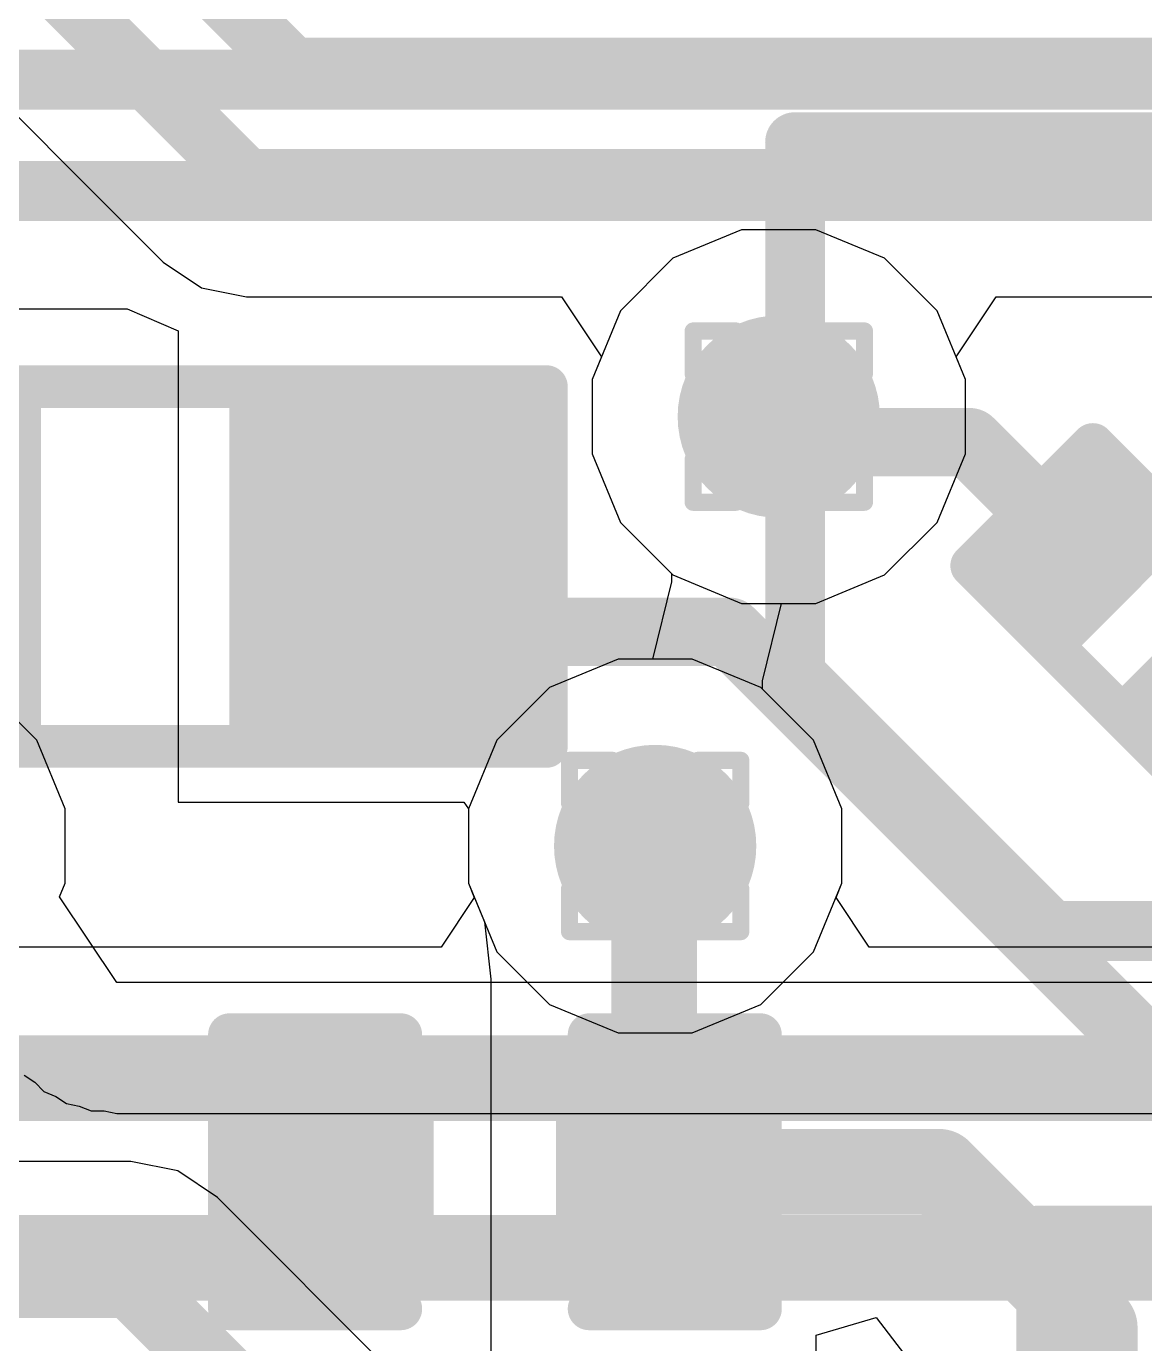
# Model space of a CAD drawing. Header units: inches. Extents: x -11 to 5379, y 0 to 5429.
# Drawn here: x 192.875 to 196.192, y 70.709 to 74.616 of the extents above; entities that cross this region are included whole.
import ezdxf

# ---------------------------------------------------------------- set-up
doc = ezdxf.new("R2010")
doc.units = ezdxf.units.IN
for name, color, linetype in [('Bottom Layer', 5, 'Continuous'), ('Drill Drawing', 1, 'Continuous'), ('GND', 16, 'Continuous'), ('PWR', 76, 'Continuous'), ('Top Layer', 1, 'Continuous'), ('Top Overlay', 2, 'Continuous'), ('Top Paste', 8, 'Continuous'), ('Top Solder', 216, 'Continuous'), ('Via Holes', 16, 'Continuous')]:
    doc.layers.add(name, color=color, linetype=linetype)

# ---------------------------------------------------------------- blocks, each defined once
blk = doc.blocks.new('24_QFN__4_4__105')
at = {"layer": 'Top Overlay'}
for points in [[(-2.0762, 2.0762, 0.127, 0.127, 0), (-1.5805, 2.0762, 0.127, 0.127, 0)], [(-2.0762, 1.5805, 0.127, 0.127, 0), (-2.0762, 2.0762, 0.127, 0.127, 0)]]:
    blk.add_lwpolyline(points, format="xyseb", dxfattribs=at)
blk.add_lwpolyline([(-2.1079, 2.0762, 0.0635, 0.0635, 1), (-2.0444, 2.0762, 0.0635, 0.0635, 1)], format="xyseb", close=True, dxfattribs=at)
blk.add_lwpolyline([(-2.1079, 2.0762, 0.0635, 0.0635, 1), (-2.0444, 2.0762, 0.0635, 0.0635, 1)], format="xyseb", close=True, dxfattribs=at)
blk = doc.blocks.new('R___0603_340')
at = {"layer": 'Top Layer'}
for points in [[(-0.381, 0.4445), (-0.381, -0.4445), (-1.143, -0.4445), (-1.143, 0.4445)], [(1.143, 0.4445), (1.143, -0.4445), (0.381, -0.4445), (0.381, 0.4445)]]:
    blk.add_hatch(color=1, dxfattribs=at).paths.add_polyline_path(points)
at = {"layer": 'Top Paste'}
for points in [[(-0.381, 0.4445), (-0.381, -0.4445), (-1.143, -0.4445), (-1.143, 0.4445)], [(1.143, 0.4445), (1.143, -0.4445), (0.381, -0.4445), (0.381, 0.4445)]]:
    blk.add_hatch(color=8, dxfattribs=at).paths.add_polyline_path(points)
at = {"layer": 'Top Solder'}
for points in [[(-0.2794, 0.5461), (-0.2794, -0.5461), (-1.2446, -0.5461), (-1.2446, 0.5461)], [(1.2446, 0.5461), (1.2446, -0.5461), (0.2794, -0.5461), (0.2794, 0.5461)]]:
    blk.add_hatch(color=216, dxfattribs=at).paths.add_polyline_path(points)
at = {"layer": 'Top Overlay'}
for points in [[(1.2192, 0.5334, 0.127, 0.127, 0), (-1.2192, 0.5334, 0.127, 0.127, 0)], [(-1.2192, 0.5334, 0.127, 0.127, 0), (-1.2192, -0.5334, 0.127, 0.127, 0)], [(1.2192, 0.5334, 0.127, 0.127, 0), (1.2192, -0.5334, 0.127, 0.127, 0)], [(1.2192, -0.5334, 0.127, 0.127, 0), (-1.2192, -0.5334, 0.127, 0.127, 0)]]:
    blk.add_lwpolyline(points, format="xyseb", dxfattribs=at)
for points in [[(-1.25095, 0.5334, 0.0635, 0.0635, 1), (-1.18745, 0.5334, 0.0635, 0.0635, 1)], [(-1.25095, 0.5334, 0.0635, 0.0635, 1), (-1.18745, 0.5334, 0.0635, 0.0635, 1)], [(1.18745, 0.5334, 0.0635, 0.0635, 1), (1.25095, 0.5334, 0.0635, 0.0635, 1)], [(1.18745, 0.5334, 0.0635, 0.0635, 1), (1.25095, 0.5334, 0.0635, 0.0635, 1)], [(-1.25095, -0.5334, 0.0635, 0.0635, 1), (-1.18745, -0.5334, 0.0635, 0.0635, 1)], [(-1.25095, -0.5334, 0.0635, 0.0635, 1), (-1.18745, -0.5334, 0.0635, 0.0635, 1)], [(1.18745, -0.5334, 0.0635, 0.0635, 1), (1.25095, -0.5334, 0.0635, 0.0635, 1)], [(1.18745, -0.5334, 0.0635, 0.0635, 1), (1.25095, -0.5334, 0.0635, 0.0635, 1)]]:
    blk.add_lwpolyline(points, format="xyseb", close=True, dxfattribs=at)
blk = doc.blocks.new('R___0201_350')
at = {"layer": 'Top Layer'}
for points in [[(-0.41, 0.185), (-0.14, 0.185), (-0.14, -0.185), (-0.41, -0.185)], [(0.14, 0.185), (0.41, 0.185), (0.41, -0.185), (0.14, -0.185)]]:
    blk.add_hatch(color=1, dxfattribs=at).paths.add_polyline_path(points)
at = {"layer": 'Top Paste'}
for points in [[(-0.41, 0.185), (-0.14, 0.185), (-0.14, -0.185), (-0.41, -0.185)], [(0.14, 0.185), (0.41, 0.185), (0.41, -0.185), (0.14, -0.185)]]:
    blk.add_hatch(color=8, dxfattribs=at).paths.add_polyline_path(points)
at = {"layer": 'Top Solder'}
for points in [[(-0.465, 0.24), (-0.085, 0.24), (-0.085, -0.24), (-0.465, -0.24)], [(0.085, 0.24), (0.465, 0.24), (0.465, -0.24), (0.085, -0.24)]]:
    blk.add_hatch(color=216, dxfattribs=at).paths.add_polyline_path(points)
at = {"layer": 'Top Overlay'}
for points in [[(-0.4826, 0.254, 0.127, 0.127, 0), (-0.4826, -0.254, 0.127, 0.127, 0)], [(0.4826, 0.254, 0.127, 0.127, 0), (-0.4826, 0.254, 0.127, 0.127, 0)], [(0.4826, 0.254, 0.127, 0.127, 0), (0.4826, -0.254, 0.127, 0.127, 0)], [(0.4826, -0.254, 0.127, 0.127, 0), (-0.4826, -0.254, 0.127, 0.127, 0)]]:
    blk.add_lwpolyline(points, format="xyseb", dxfattribs=at)
for points in [[(-0.5143, 0.254, 0.0635, 0.0635, 1), (-0.4508, 0.254, 0.0635, 0.0635, 1)], [(-0.5143, 0.254, 0.0635, 0.0635, 1), (-0.4508, 0.254, 0.0635, 0.0635, 1)], [(0.4508, 0.254, 0.0635, 0.0635, 1), (0.5143, 0.254, 0.0635, 0.0635, 1)], [(0.4508, 0.254, 0.0635, 0.0635, 1), (0.5143, 0.254, 0.0635, 0.0635, 1)], [(-0.5143, -0.254, 0.0635, 0.0635, 1), (-0.4508, -0.254, 0.0635, 0.0635, 1)], [(-0.5143, -0.254, 0.0635, 0.0635, 1), (-0.4508, -0.254, 0.0635, 0.0635, 1)], [(0.4508, -0.254, 0.0635, 0.0635, 1), (0.5143, -0.254, 0.0635, 0.0635, 1)], [(0.4508, -0.254, 0.0635, 0.0635, 1), (0.5143, -0.254, 0.0635, 0.0635, 1)]]:
    blk.add_lwpolyline(points, format="xyseb", close=True, dxfattribs=at)
blk = doc.blocks.new('C___0402_671')
at = {"layer": 'Top Layer'}
for points in [[(-0.6985, -0.3175), (-0.6985, 0.3175), (-0.2413, 0.3175), (-0.2413, -0.3175)], [(0.2413, -0.3175), (0.2413, 0.3175), (0.6985, 0.3175), (0.6985, -0.3175)]]:
    blk.add_hatch(color=1, dxfattribs=at).paths.add_polyline_path(points)
at = {"layer": 'Top Paste'}
for points in [[(-0.6985, -0.3175), (-0.6985, 0.3175), (-0.2413, 0.3175), (-0.2413, -0.3175)], [(0.2413, -0.3175), (0.2413, 0.3175), (0.6985, 0.3175), (0.6985, -0.3175)]]:
    blk.add_hatch(color=8, dxfattribs=at).paths.add_polyline_path(points)
at = {"layer": 'Top Solder'}
for points in [[(-0.7585, -0.3775), (-0.7585, 0.3775), (-0.1813, 0.3775), (-0.1813, -0.3775)], [(0.1813, -0.3775), (0.1813, 0.3775), (0.7585, 0.3775), (0.7585, -0.3775)]]:
    blk.add_hatch(color=216, dxfattribs=at).paths.add_polyline_path(points)
at = {"layer": 'Top Overlay'}
for points in [[(-0.7874, -0.4064, 0.127, 0.127, 0), (-0.7874, 0.4064, 0.127, 0.127, 0)], [(-0.7874, 0.4064, 0.127, 0.127, 0), (-0.2794, 0.4064, 0.127, 0.127, 0)], [(0.2794, 0.4064, 0.127, 0.127, 0), (0.7874, 0.4064, 0.127, 0.127, 0)], [(0.7874, -0.4064, 0.127, 0.127, 0), (0.7874, 0.4064, 0.127, 0.127, 0)], [(-0.7874, -0.4064, 0.127, 0.127, 0), (-0.2794, -0.4064, 0.127, 0.127, 0)], [(0.2794, -0.4064, 0.127, 0.127, 0), (0.7874, -0.4064, 0.127, 0.127, 0)]]:
    blk.add_lwpolyline(points, format="xyseb", dxfattribs=at)
for points in [[(-0.8191, 0.4064, 0.0635, 0.0635, 1), (-0.7556, 0.4064, 0.0635, 0.0635, 1)], [(-0.8191, 0.4064, 0.0635, 0.0635, 1), (-0.7556, 0.4064, 0.0635, 0.0635, 1)], [(-0.3111, 0.4064, 0.0635, 0.0635, 1), (-0.2477, 0.4064, 0.0635, 0.0635, 1)], [(0.2477, 0.4064, 0.0635, 0.0635, 1), (0.3111, 0.4064, 0.0635, 0.0635, 1)], [(0.7556, 0.4064, 0.0635, 0.0635, 1), (0.8191, 0.4064, 0.0635, 0.0635, 1)], [(0.7556, 0.4064, 0.0635, 0.0635, 1), (0.8191, 0.4064, 0.0635, 0.0635, 1)], [(-0.8191, -0.4064, 0.0635, 0.0635, 1), (-0.7556, -0.4064, 0.0635, 0.0635, 1)], [(-0.8191, -0.4064, 0.0635, 0.0635, 1), (-0.7556, -0.4064, 0.0635, 0.0635, 1)], [(-0.3111, -0.4064, 0.0635, 0.0635, 1), (-0.2477, -0.4064, 0.0635, 0.0635, 1)], [(0.2477, -0.4064, 0.0635, 0.0635, 1), (0.3111, -0.4064, 0.0635, 0.0635, 1)], [(0.7556, -0.4064, 0.0635, 0.0635, 1), (0.8191, -0.4064, 0.0635, 0.0635, 1)], [(0.7556, -0.4064, 0.0635, 0.0635, 1), (0.8191, -0.4064, 0.0635, 0.0635, 1)]]:
    blk.add_lwpolyline(points, format="xyseb", close=True, dxfattribs=at)

msp = doc.modelspace()

# ---------------------------------------------------------------- hatches: boundary and pattern name
at = {"layer": 'Bottom Layer'}
h = msp.add_hatch(color=5, dxfattribs=at)
edge = h.paths.add_edge_path()
edge.add_arc((195.1069, 73.4585), 0.3, 0, 360)
h = msp.add_hatch(color=5, dxfattribs=at)
edge = h.paths.add_edge_path()
edge.add_arc((194.7402, 72.1852), 0.3, 0, 360)
at = {"layer": 'GND'}
h = msp.add_hatch(color=16, dxfattribs=at)
edge = h.paths.add_edge_path()
edge.add_arc((195.1069, 73.4585), 0.3, 0, 360)
h = msp.add_hatch(color=16, dxfattribs=at)
edge = h.paths.add_edge_path()
edge.add_arc((194.7402, 72.1852), 0.3, 0, 360)
at = {"layer": 'PWR'}
h = msp.add_hatch(color=76, dxfattribs=at)
edge = h.paths.add_edge_path()
edge.add_arc((195.1069, 73.4585), 0.3, 0, 360)
h = msp.add_hatch(color=76, dxfattribs=at)
edge = h.paths.add_edge_path()
edge.add_arc((194.7402, 72.1852), 0.3, 0, 360)
at = {"layer": 'Top Layer'}
h = msp.add_hatch(color=1, dxfattribs=at)
edge = h.paths.add_edge_path()
edge.add_arc((195.1069, 73.4585), 0.3, 0, 360)
h = msp.add_hatch(color=1, dxfattribs=at)
edge = h.paths.add_edge_path()
edge.add_arc((194.7402, 72.1852), 0.3, 0, 360)
at = {"layer": 'Via Holes'}
h = msp.add_hatch(color=7, dxfattribs=at)
edge = h.paths.add_edge_path()
edge.add_arc((195.1069, 73.4585), 0.15, 0, 360)
h = msp.add_hatch(color=7, dxfattribs=at)
edge = h.paths.add_edge_path()
edge.add_arc((194.7402, 72.1852), 0.15, 0, 360)

# ---------------------------------------------------------------- linework, layer by layer
at = {"layer": 'Bottom Layer'}
for p, q in [((192.2462, 74.9512), (193.0877, 74.1098)), ((193.0877, 74.1098), (193.0877, 74.1098)), ((193.0877, 74.1098), (193.2811, 73.9163)), ((193.2811, 73.9163), (193.2811, 73.9163)), ((193.2811, 73.9163), (193.3946, 73.8405)), ((193.3946, 73.8405), (193.5283, 73.8139)), ((193.5283, 73.8139), (193.5284, 73.8139)), ((193.5284, 73.8139), (194.462, 73.8139)), ((194.462, 73.8139), (194.5808, 73.6361)), ((195.633, 73.6361), (195.7518, 73.8139)), ((195.7518, 73.8139), (197.2845, 73.8139)), ((194.5808, 73.6361), (194.5529, 73.5687)), ((195.6609, 73.5687), (195.633, 73.6361)), ((194.5529, 73.5687), (194.5529, 73.3483)), ((195.6609, 73.3483), (195.6609, 73.5687)), ((194.5529, 73.3483), (194.6373, 73.1447)), ((195.5766, 73.1447), (195.6609, 73.3483)), ((194.6373, 73.1447), (194.7931, 72.9889)), ((195.4207, 72.9889), (195.5766, 73.1447)), ((194.7931, 72.9889), (194.9967, 72.9045)), ((195.2171, 72.9045), (195.4207, 72.9889)), ((194.9967, 72.9045), (195.2171, 72.9045)), ((194.63, 72.7392), (194.4264, 72.6549)), ((194.8504, 72.7392), (194.63, 72.7392)), ((195.054, 72.6549), (194.8504, 72.7392)), ((194.4264, 72.6549), (194.2706, 72.499)), ((195.2099, 72.499), (195.054, 72.6549)), ((194.2706, 72.499), (194.1862, 72.2954)), ((195.2942, 72.2954), (195.2099, 72.499)), ((194.1862, 72.2954), (194.1862, 72.075)), ((195.2942, 72.075), (195.2942, 72.2954)), ((194.1862, 72.075), (194.2038, 72.0326)), ((195.2766, 72.0326), (195.2942, 72.075)), ((194.2038, 72.0326), (194.105, 71.8848)), ((195.3754, 71.8848), (195.2766, 72.0326)), ((194.105, 71.8848), (189.0378, 71.8848)), ((199.119, 71.8848), (195.3754, 71.8848))]:
    msp.add_line(p, q, dxfattribs=at)
for points in [[(192.6302, 75.5287, 0.1778, 0.1778, 0), (193.6651, 74.4938, 0.1778, 0.1778, 0)], [(192.4934, 75.1985, 0.1778, 0.1778, 0), (193.3349, 74.357, 0.1778, 0.1778, 0)], [(193.6651, 74.4938, 0.1778, 0.1778, 0), (193.6651, 74.4938, 0.1778, 0.1778, 0)], [(193.6651, 74.4938, 0.1778, 0.1778, 0), (197.1477, 74.4938, 0.1778, 0.1778, 0)], [(193.3349, 74.357, 0.1778, 0.1778, 0), (193.5283, 74.1636, 0.1778, 0.1778, 0)], [(193.3349, 74.357, 0.1778, 0.1778, 0), (193.3349, 74.357, 0.1778, 0.1778, 0)], [(193.5283, 74.1636, 0.1778, 0.1778, 0), (197.2845, 74.1636, 0.1778, 0.1778, 0)], [(188.8769, 71.4963, 0.254, 0.254, 0), (199.2799, 71.4963, 0.254, 0.254, 0)], [(188.4823, 70.9641, 0.254, 0.254, 0), (199.7992, 70.9641, 0.254, 0.254, 0)]]:
    msp.add_lwpolyline(points, format="xyseb", dxfattribs=at)
for points in [[(193.6207, 74.4938, 0.0889, 0.0889, 1), (193.7096, 74.4938, 0.0889, 0.0889, 1)], [(193.6207, 74.4938, 0.0889, 0.0889, 1), (193.7096, 74.4938, 0.0889, 0.0889, 1)], [(193.6207, 74.4938, 0.0889, 0.0889, 1), (193.7096, 74.4938, 0.0889, 0.0889, 1)], [(193.6207, 74.4938, 0.0889, 0.0889, 1), (193.7096, 74.4938, 0.0889, 0.0889, 1)], [(193.2905, 74.357, 0.0889, 0.0889, 1), (193.3794, 74.357, 0.0889, 0.0889, 1)], [(193.2905, 74.357, 0.0889, 0.0889, 1), (193.3794, 74.357, 0.0889, 0.0889, 1)], [(193.2905, 74.357, 0.0889, 0.0889, 1), (193.3794, 74.357, 0.0889, 0.0889, 1)], [(193.2905, 74.357, 0.0889, 0.0889, 1), (193.3794, 74.357, 0.0889, 0.0889, 1)], [(193.4839, 74.1636, 0.0889, 0.0889, 1), (193.5728, 74.1636, 0.0889, 0.0889, 1)], [(193.4839, 74.1636, 0.0889, 0.0889, 1), (193.5728, 74.1636, 0.0889, 0.0889, 1)]]:
    msp.add_lwpolyline(points, format="xyseb", close=True, dxfattribs=at)
at = {"layer": 'Drill Drawing'}
for points in [[(194.8529, 73.5855, 0.0508, 0.0508, 0), (194.8529, 73.7125, 0.0508, 0.0508, 0)], [(194.8529, 73.7125, 0.0508, 0.0508, 0), (194.9799, 73.7125, 0.0508, 0.0508, 0)], [(194.9799, 73.7125, 0.0508, 0.0508, 0), (195.1069, 73.5855, 0.0508, 0.0508, 0)], [(195.1069, 73.5855, 0.0508, 0.0508, 0), (195.2339, 73.7125, 0.0508, 0.0508, 0)], [(195.2339, 73.7125, 0.0508, 0.0508, 0), (195.3609, 73.7125, 0.0508, 0.0508, 0)], [(195.3609, 73.5855, 0.0508, 0.0508, 0), (195.3609, 73.7125, 0.0508, 0.0508, 0)], [(194.8529, 73.5855, 0.0508, 0.0508, 0), (194.9799, 73.4585, 0.0508, 0.0508, 0)], [(195.2339, 73.4585, 0.0508, 0.0508, 0), (195.3609, 73.5855, 0.0508, 0.0508, 0)], [(194.8529, 73.3315, 0.0508, 0.0508, 0), (194.9799, 73.4585, 0.0508, 0.0508, 0)], [(195.2339, 73.4585, 0.0508, 0.0508, 0), (195.3609, 73.3315, 0.0508, 0.0508, 0)], [(194.8529, 73.2045, 0.0508, 0.0508, 0), (194.8529, 73.3315, 0.0508, 0.0508, 0)], [(194.9799, 73.2045, 0.0508, 0.0508, 0), (195.1069, 73.3315, 0.0508, 0.0508, 0)], [(195.1069, 73.3315, 0.0508, 0.0508, 0), (195.2339, 73.2045, 0.0508, 0.0508, 0)], [(195.3609, 73.2045, 0.0508, 0.0508, 0), (195.3609, 73.3315, 0.0508, 0.0508, 0)], [(194.8529, 73.2045, 0.0508, 0.0508, 0), (194.9799, 73.2045, 0.0508, 0.0508, 0)], [(195.2339, 73.2045, 0.0508, 0.0508, 0), (195.3609, 73.2045, 0.0508, 0.0508, 0)], [(194.4862, 72.3122, 0.0508, 0.0508, 0), (194.4862, 72.4392, 0.0508, 0.0508, 0)], [(194.4862, 72.4392, 0.0508, 0.0508, 0), (194.6132, 72.4392, 0.0508, 0.0508, 0)], [(194.6132, 72.4392, 0.0508, 0.0508, 0), (194.7402, 72.3122, 0.0508, 0.0508, 0)], [(194.7402, 72.3122, 0.0508, 0.0508, 0), (194.8672, 72.4392, 0.0508, 0.0508, 0)], [(194.8672, 72.4392, 0.0508, 0.0508, 0), (194.9942, 72.4392, 0.0508, 0.0508, 0)], [(194.9942, 72.3122, 0.0508, 0.0508, 0), (194.9942, 72.4392, 0.0508, 0.0508, 0)], [(194.4862, 72.3122, 0.0508, 0.0508, 0), (194.6132, 72.1852, 0.0508, 0.0508, 0)], [(194.8672, 72.1852, 0.0508, 0.0508, 0), (194.9942, 72.3122, 0.0508, 0.0508, 0)], [(194.4862, 72.0582, 0.0508, 0.0508, 0), (194.6132, 72.1852, 0.0508, 0.0508, 0)], [(194.8672, 72.1852, 0.0508, 0.0508, 0), (194.9942, 72.0582, 0.0508, 0.0508, 0)], [(194.4862, 71.9312, 0.0508, 0.0508, 0), (194.4862, 72.0582, 0.0508, 0.0508, 0)], [(194.6132, 71.9312, 0.0508, 0.0508, 0), (194.7402, 72.0582, 0.0508, 0.0508, 0)], [(194.7402, 72.0582, 0.0508, 0.0508, 0), (194.8672, 71.9312, 0.0508, 0.0508, 0)], [(194.9942, 71.9312, 0.0508, 0.0508, 0), (194.9942, 72.0582, 0.0508, 0.0508, 0)], [(194.4862, 71.9312, 0.0508, 0.0508, 0), (194.6132, 71.9312, 0.0508, 0.0508, 0)], [(194.8672, 71.9312, 0.0508, 0.0508, 0), (194.9942, 71.9312, 0.0508, 0.0508, 0)]]:
    msp.add_lwpolyline(points, format="xyseb", dxfattribs=at)
for points in [[(194.8402, 73.7125, 0.0254, 0.0254, 1), (194.8656, 73.7125, 0.0254, 0.0254, 1)], [(194.8402, 73.7125, 0.0254, 0.0254, 1), (194.8656, 73.7125, 0.0254, 0.0254, 1)], [(194.9672, 73.7125, 0.0254, 0.0254, 1), (194.9926, 73.7125, 0.0254, 0.0254, 1)], [(194.9672, 73.7125, 0.0254, 0.0254, 1), (194.9926, 73.7125, 0.0254, 0.0254, 1)], [(195.2212, 73.7125, 0.0254, 0.0254, 1), (195.2466, 73.7125, 0.0254, 0.0254, 1)], [(195.2212, 73.7125, 0.0254, 0.0254, 1), (195.2466, 73.7125, 0.0254, 0.0254, 1)], [(195.3482, 73.7125, 0.0254, 0.0254, 1), (195.3736, 73.7125, 0.0254, 0.0254, 1)], [(195.3482, 73.7125, 0.0254, 0.0254, 1), (195.3736, 73.7125, 0.0254, 0.0254, 1)], [(194.8402, 73.5855, 0.0254, 0.0254, 1), (194.8656, 73.5855, 0.0254, 0.0254, 1)], [(194.8402, 73.5855, 0.0254, 0.0254, 1), (194.8656, 73.5855, 0.0254, 0.0254, 1)], [(195.0942, 73.5855, 0.0254, 0.0254, 1), (195.1196, 73.5855, 0.0254, 0.0254, 1)], [(195.0942, 73.5855, 0.0254, 0.0254, 1), (195.1196, 73.5855, 0.0254, 0.0254, 1)], [(195.3482, 73.5855, 0.0254, 0.0254, 1), (195.3736, 73.5855, 0.0254, 0.0254, 1)], [(195.3482, 73.5855, 0.0254, 0.0254, 1), (195.3736, 73.5855, 0.0254, 0.0254, 1)], [(194.9672, 73.4585, 0.0254, 0.0254, 1), (194.9926, 73.4585, 0.0254, 0.0254, 1)], [(194.9672, 73.4585, 0.0254, 0.0254, 1), (194.9926, 73.4585, 0.0254, 0.0254, 1)], [(195.2212, 73.4585, 0.0254, 0.0254, 1), (195.2466, 73.4585, 0.0254, 0.0254, 1)], [(195.2212, 73.4585, 0.0254, 0.0254, 1), (195.2466, 73.4585, 0.0254, 0.0254, 1)], [(194.8402, 73.3315, 0.0254, 0.0254, 1), (194.8656, 73.3315, 0.0254, 0.0254, 1)], [(194.8402, 73.3315, 0.0254, 0.0254, 1), (194.8656, 73.3315, 0.0254, 0.0254, 1)], [(195.0942, 73.3315, 0.0254, 0.0254, 1), (195.1196, 73.3315, 0.0254, 0.0254, 1)], [(195.0942, 73.3315, 0.0254, 0.0254, 1), (195.1196, 73.3315, 0.0254, 0.0254, 1)], [(195.3482, 73.3315, 0.0254, 0.0254, 1), (195.3736, 73.3315, 0.0254, 0.0254, 1)], [(195.3482, 73.3315, 0.0254, 0.0254, 1), (195.3736, 73.3315, 0.0254, 0.0254, 1)], [(194.8402, 73.2045, 0.0254, 0.0254, 1), (194.8656, 73.2045, 0.0254, 0.0254, 1)], [(194.8402, 73.2045, 0.0254, 0.0254, 1), (194.8656, 73.2045, 0.0254, 0.0254, 1)], [(194.9672, 73.2045, 0.0254, 0.0254, 1), (194.9926, 73.2045, 0.0254, 0.0254, 1)], [(194.9672, 73.2045, 0.0254, 0.0254, 1), (194.9926, 73.2045, 0.0254, 0.0254, 1)], [(195.2212, 73.2045, 0.0254, 0.0254, 1), (195.2466, 73.2045, 0.0254, 0.0254, 1)], [(195.2212, 73.2045, 0.0254, 0.0254, 1), (195.2466, 73.2045, 0.0254, 0.0254, 1)], [(195.3482, 73.2045, 0.0254, 0.0254, 1), (195.3736, 73.2045, 0.0254, 0.0254, 1)], [(195.3482, 73.2045, 0.0254, 0.0254, 1), (195.3736, 73.2045, 0.0254, 0.0254, 1)], [(194.4735, 72.4392, 0.0254, 0.0254, 1), (194.4989, 72.4392, 0.0254, 0.0254, 1)], [(194.4735, 72.4392, 0.0254, 0.0254, 1), (194.4989, 72.4392, 0.0254, 0.0254, 1)], [(194.6005, 72.4392, 0.0254, 0.0254, 1), (194.6259, 72.4392, 0.0254, 0.0254, 1)], [(194.6005, 72.4392, 0.0254, 0.0254, 1), (194.6259, 72.4392, 0.0254, 0.0254, 1)], [(194.8545, 72.4392, 0.0254, 0.0254, 1), (194.8799, 72.4392, 0.0254, 0.0254, 1)], [(194.8545, 72.4392, 0.0254, 0.0254, 1), (194.8799, 72.4392, 0.0254, 0.0254, 1)], [(194.9815, 72.4392, 0.0254, 0.0254, 1), (195.0069, 72.4392, 0.0254, 0.0254, 1)], [(194.9815, 72.4392, 0.0254, 0.0254, 1), (195.0069, 72.4392, 0.0254, 0.0254, 1)], [(194.4735, 72.3122, 0.0254, 0.0254, 1), (194.4989, 72.3122, 0.0254, 0.0254, 1)], [(194.4735, 72.3122, 0.0254, 0.0254, 1), (194.4989, 72.3122, 0.0254, 0.0254, 1)], [(194.7275, 72.3122, 0.0254, 0.0254, 1), (194.7529, 72.3122, 0.0254, 0.0254, 1)], [(194.7275, 72.3122, 0.0254, 0.0254, 1), (194.7529, 72.3122, 0.0254, 0.0254, 1)], [(194.9815, 72.3122, 0.0254, 0.0254, 1), (195.0069, 72.3122, 0.0254, 0.0254, 1)], [(194.9815, 72.3122, 0.0254, 0.0254, 1), (195.0069, 72.3122, 0.0254, 0.0254, 1)], [(194.6005, 72.1852, 0.0254, 0.0254, 1), (194.6259, 72.1852, 0.0254, 0.0254, 1)], [(194.6005, 72.1852, 0.0254, 0.0254, 1), (194.6259, 72.1852, 0.0254, 0.0254, 1)], [(194.8545, 72.1852, 0.0254, 0.0254, 1), (194.8799, 72.1852, 0.0254, 0.0254, 1)], [(194.8545, 72.1852, 0.0254, 0.0254, 1), (194.8799, 72.1852, 0.0254, 0.0254, 1)], [(194.4735, 72.0582, 0.0254, 0.0254, 1), (194.4989, 72.0582, 0.0254, 0.0254, 1)], [(194.4735, 72.0582, 0.0254, 0.0254, 1), (194.4989, 72.0582, 0.0254, 0.0254, 1)], [(194.7275, 72.0582, 0.0254, 0.0254, 1), (194.7529, 72.0582, 0.0254, 0.0254, 1)], [(194.7275, 72.0582, 0.0254, 0.0254, 1), (194.7529, 72.0582, 0.0254, 0.0254, 1)], [(194.9815, 72.0582, 0.0254, 0.0254, 1), (195.0069, 72.0582, 0.0254, 0.0254, 1)], [(194.9815, 72.0582, 0.0254, 0.0254, 1), (195.0069, 72.0582, 0.0254, 0.0254, 1)], [(194.4735, 71.9312, 0.0254, 0.0254, 1), (194.4989, 71.9312, 0.0254, 0.0254, 1)], [(194.4735, 71.9312, 0.0254, 0.0254, 1), (194.4989, 71.9312, 0.0254, 0.0254, 1)], [(194.6005, 71.9312, 0.0254, 0.0254, 1), (194.6259, 71.9312, 0.0254, 0.0254, 1)], [(194.6005, 71.9312, 0.0254, 0.0254, 1), (194.6259, 71.9312, 0.0254, 0.0254, 1)], [(194.8545, 71.9312, 0.0254, 0.0254, 1), (194.8799, 71.9312, 0.0254, 0.0254, 1)], [(194.8545, 71.9312, 0.0254, 0.0254, 1), (194.8799, 71.9312, 0.0254, 0.0254, 1)], [(194.9815, 71.9312, 0.0254, 0.0254, 1), (195.0069, 71.9312, 0.0254, 0.0254, 1)], [(194.9815, 71.9312, 0.0254, 0.0254, 1), (195.0069, 71.9312, 0.0254, 0.0254, 1)]]:
    msp.add_lwpolyline(points, format="xyseb", close=True, dxfattribs=at)
at = {"layer": 'GND'}
for p, q in [((194.9967, 74.0125), (194.7931, 73.9282)), ((195.2171, 74.0125), (194.9967, 74.0125)), ((195.4207, 73.9282), (195.2171, 74.0125)), ((194.7931, 73.9282), (194.6373, 73.7724)), ((195.5766, 73.7724), (195.4207, 73.9282)), ((194.6373, 73.7724), (194.5529, 73.5687)), ((195.6609, 73.5687), (195.5766, 73.7724)), ((194.5529, 73.5687), (194.5529, 73.3483)), ((195.6609, 73.3483), (195.6609, 73.5687)), ((194.5529, 73.3483), (194.6373, 73.1447)), ((195.5766, 73.1447), (195.6609, 73.3483)), ((194.6373, 73.1447), (194.7888, 72.9932)), ((195.4207, 72.9889), (195.5766, 73.1447)), ((194.7888, 72.9932), (194.7882, 72.9688)), ((195.2171, 72.9045), (195.4207, 72.9889)), ((194.7882, 72.9688), (194.7322, 72.7392)), ((195.0589, 72.675), (195.115, 72.9045)), ((195.115, 72.9045), (195.2171, 72.9045)), ((194.63, 72.7392), (194.4264, 72.6549)), ((194.7322, 72.7392), (194.63, 72.7392)), ((195.0583, 72.6505), (195.0589, 72.675)), ((194.4264, 72.6549), (194.2706, 72.499)), ((195.2099, 72.499), (195.0583, 72.6505)), ((194.2706, 72.499), (194.1862, 72.2954)), ((195.2942, 72.2954), (195.2099, 72.499)), ((194.1862, 72.2954), (194.1862, 72.075)), ((195.2942, 72.075), (195.2942, 72.2954)), ((194.1862, 72.075), (194.2706, 71.8714)), ((195.2099, 71.8714), (195.2942, 72.075)), ((194.2706, 71.8714), (194.4264, 71.7156)), ((195.054, 71.7156), (195.2099, 71.8714)), ((194.4264, 71.7156), (194.63, 71.6312)), ((194.8504, 71.6312), (195.054, 71.7156)), ((194.63, 71.6312), (194.8504, 71.6312))]:
    msp.add_line(p, q, dxfattribs=at)
at = {"layer": 'PWR'}
for p, q in [((192.9059, 72.499), (192.75, 72.6549)), ((192.9902, 72.2954), (192.9059, 72.499)), ((192.9902, 72.075), (192.9902, 72.2954)), ((192.9734, 72.0344), (192.9902, 72.075)), ((193.1431, 71.7804), (192.9734, 72.0344)), ((201.7776, 71.7804), (193.1431, 71.7804)), ((192.8684, 71.5057), (192.9002, 71.4845)), ((192.9002, 71.4845), (192.9273, 71.4574)), ((192.9273, 71.4574), (192.9626, 71.4428)), ((192.9626, 71.4428), (192.9945, 71.4215)), ((192.9945, 71.4215), (193.032, 71.414)), ((193.032, 71.414), (193.0673, 71.3994)), ((193.0673, 71.3994), (193.1056, 71.3994)), ((193.1056, 71.3994), (193.1431, 71.3919)), ((193.1431, 71.3919), (201.7776, 71.3919))]:
    msp.add_line(p, q, dxfattribs=at)
at = {"layer": 'Top Layer'}
for p, q in [((192.1045, 73.7782), (193.1746, 73.7782)), ((193.1746, 73.7782), (193.3252, 73.7125)), ((193.3252, 73.7125), (193.3252, 72.3155)), ((193.3252, 72.3155), (194.1728, 72.3155)), ((194.1728, 72.3155), (194.1862, 72.2954)), ((194.1862, 72.2954), (194.1862, 72.075)), ((194.1862, 72.075), (194.2336, 71.9606)), ((194.2336, 71.9606), (194.2523, 71.7906)), ((194.2523, 71.7906), (194.2523, 71.7906)), ((194.2523, 71.7906), (194.2523, 71.7906)), ((194.2523, 71.7906), (194.2523, 70.6476)), ((193.1854, 71.2492), (188.2152, 71.2492)), ((193.3242, 71.2216), (193.1854, 71.2492)), ((193.1854, 71.2492), (193.1854, 71.2492)), ((193.4418, 71.143), (193.3242, 71.2216)), ((194.4931, 70.0917), (193.4418, 71.143)), ((195.2175, 70.7345), (195.3953, 70.787)), ((195.3953, 70.787), (195.4799, 70.677)), ((195.2175, 70.6476), (195.2175, 70.7345))]:
    msp.add_line(p, q, dxfattribs=at)
for points in [[(192.2413, 74.458, 0.1778, 0.1778, 0), (196.4388, 74.458, 0.1778, 0.1778, 0)], [(192.1045, 74.1278, 0.1778, 0.1778, 0), (196.302, 74.1278, 0.1778, 0.1778, 0)], [(195.1069, 73.4585, 0.2032, 0.2032, 0), (195.1829, 73.3826, 0.2032, 0.2032, 0)], [(195.1829, 73.3826, 0.2032, 0.2032, 0), (195.6725, 73.3826, 0.2032, 0.2032, 0)], [(195.6725, 73.3826, 0.2032, 0.2032, 0), (196.0057, 73.0494, 0.2032, 0.2032, 0)], [(193.9602, 73.014, 0.2032, 0.2032, 0), (194.1539, 72.8204, 0.2032, 0.2032, 0)], [(194.1539, 72.8204, 0.2032, 0.2032, 0), (194.9604, 72.8204, 0.2032, 0.2032, 0)], [(194.9604, 72.8204, 0.2032, 0.2032, 0), (196.7017, 71.0791, 0.2032, 0.2032, 0)], [(194.7376, 72.1826, 0.254, 0.254, 0), (194.7402, 72.1852, 0.254, 0.254, 0)], [(194.7376, 71.2217, 0.254, 0.254, 0), (194.7376, 72.1826, 0.254, 0.254, 0)], [(194.7349, 71.2191, 0.254, 0.254, 0), (194.7376, 71.2217, 0.254, 0.254, 0)], [(194.7349, 71.2191, 0.254, 0.254, 0), (195.5825, 71.2191, 0.254, 0.254, 0)], [(195.5825, 71.2191, 0.254, 0.254, 0), (196.0441, 70.7575, 0.254, 0.254, 0)], [(188.0651, 70.8866, 0.2032, 0.2032, 0), (193.1854, 70.8866, 0.2032, 0.2032, 0)], [(193.1854, 70.8866, 0.2032, 0.2032, 0), (194.3429, 69.7291, 0.2032, 0.2032, 0)], [(196.0441, 70.229, 0.254, 0.254, 0), (196.0441, 70.7575, 0.254, 0.254, 0)]]:
    msp.add_lwpolyline(points, format="xyseb", dxfattribs=at)
for points in [[(195.0561, 73.4585, 0.1016, 0.1016, 1), (195.1577, 73.4585, 0.1016, 0.1016, 1)], [(195.1321, 73.3826, 0.1016, 0.1016, 1), (195.2337, 73.3826, 0.1016, 0.1016, 1)], [(195.1321, 73.3826, 0.1016, 0.1016, 1), (195.2337, 73.3826, 0.1016, 0.1016, 1)], [(195.6217, 73.3826, 0.1016, 0.1016, 1), (195.7233, 73.3826, 0.1016, 0.1016, 1)], [(195.6217, 73.3826, 0.1016, 0.1016, 1), (195.7233, 73.3826, 0.1016, 0.1016, 1)], [(195.9549, 73.0494, 0.1016, 0.1016, 1), (196.0565, 73.0494, 0.1016, 0.1016, 1)], [(193.9094, 73.014, 0.1016, 0.1016, 1), (194.011, 73.014, 0.1016, 0.1016, 1)], [(194.1031, 72.8204, 0.1016, 0.1016, 1), (194.2047, 72.8204, 0.1016, 0.1016, 1)], [(194.1031, 72.8204, 0.1016, 0.1016, 1), (194.2047, 72.8204, 0.1016, 0.1016, 1)], [(194.9096, 72.8204, 0.1016, 0.1016, 1), (195.0112, 72.8204, 0.1016, 0.1016, 1)], [(194.9096, 72.8204, 0.1016, 0.1016, 1), (195.0112, 72.8204, 0.1016, 0.1016, 1)], [(194.6767, 72.1852, 0.127, 0.127, 1), (194.8037, 72.1852, 0.127, 0.127, 1)], [(194.6741, 72.1826, 0.127, 0.127, 1), (194.8011, 72.1826, 0.127, 0.127, 1)], [(194.6741, 72.1826, 0.127, 0.127, 1), (194.8011, 72.1826, 0.127, 0.127, 1)], [(194.6714, 71.2191, 0.127, 0.127, 1), (194.7984, 71.2191, 0.127, 0.127, 1)], [(194.6714, 71.2191, 0.127, 0.127, 1), (194.7984, 71.2191, 0.127, 0.127, 1)], [(194.6741, 71.2217, 0.127, 0.127, 1), (194.8011, 71.2217, 0.127, 0.127, 1)], [(194.6741, 71.2217, 0.127, 0.127, 1), (194.8011, 71.2217, 0.127, 0.127, 1)], [(195.519, 71.2191, 0.127, 0.127, 1), (195.646, 71.2191, 0.127, 0.127, 1)], [(195.519, 71.2191, 0.127, 0.127, 1), (195.646, 71.2191, 0.127, 0.127, 1)], [(193.1346, 70.8866, 0.1016, 0.1016, 1), (193.2362, 70.8866, 0.1016, 0.1016, 1)], [(193.1346, 70.8866, 0.1016, 0.1016, 1), (193.2362, 70.8866, 0.1016, 0.1016, 1)], [(195.9806, 70.7575, 0.127, 0.127, 1), (196.1076, 70.7575, 0.127, 0.127, 1)], [(195.9806, 70.7575, 0.127, 0.127, 1), (196.1076, 70.7575, 0.127, 0.127, 1)]]:
    msp.add_lwpolyline(points, format="xyseb", close=True, dxfattribs=at)
at = {"layer": 'Top Overlay'}
for points in [[(195.1554, 74.2724, 0.1778, 0.1778, 0), (200.5686, 74.2724, 0.1778, 0.1778, 0)], [(195.1554, 72.6933, 0.1778, 0.1778, 0), (195.1554, 74.2724, 0.1778, 0.1778, 0)], [(195.1554, 72.6933, 0.1778, 0.1778, 0), (195.9157, 71.9329, 0.1778, 0.1778, 0)], [(195.9157, 71.9329, 0.1778, 0.1778, 0), (199.8219, 71.9329, 0.1778, 0.1778, 0)]]:
    msp.add_lwpolyline(points, format="xyseb", dxfattribs=at)
for points in [[(195.1109, 74.2724, 0.0889, 0.0889, 1), (195.1998, 74.2724, 0.0889, 0.0889, 1)], [(195.1109, 74.2724, 0.0889, 0.0889, 1), (195.1998, 74.2724, 0.0889, 0.0889, 1)], [(195.1109, 72.6933, 0.0889, 0.0889, 1), (195.1998, 72.6933, 0.0889, 0.0889, 1)], [(195.1109, 72.6933, 0.0889, 0.0889, 1), (195.1998, 72.6933, 0.0889, 0.0889, 1)], [(195.8713, 71.9329, 0.0889, 0.0889, 1), (195.9602, 71.9329, 0.0889, 0.0889, 1)], [(195.8713, 71.9329, 0.0889, 0.0889, 1), (195.9602, 71.9329, 0.0889, 0.0889, 1)]]:
    msp.add_lwpolyline(points, format="xyseb", close=True, dxfattribs=at)

# ---------------------------------------------------------------- block references
for name, p, rotation in [('R___0603_340', (193.1982, 73.014), 180), ('R___0201_350', (196.2001, 72.8549), 135)]:
    msp.add_blockref(name, p, dxfattribs=dict(rotation=rotation))
for name, p in [('C___0402_671', (194.265, 71.2191)), ('24_QFN__4_4__105', (197.9516, 68.979))]:
    msp.add_blockref(name, p)

doc.saveas('drawing.dxf')
